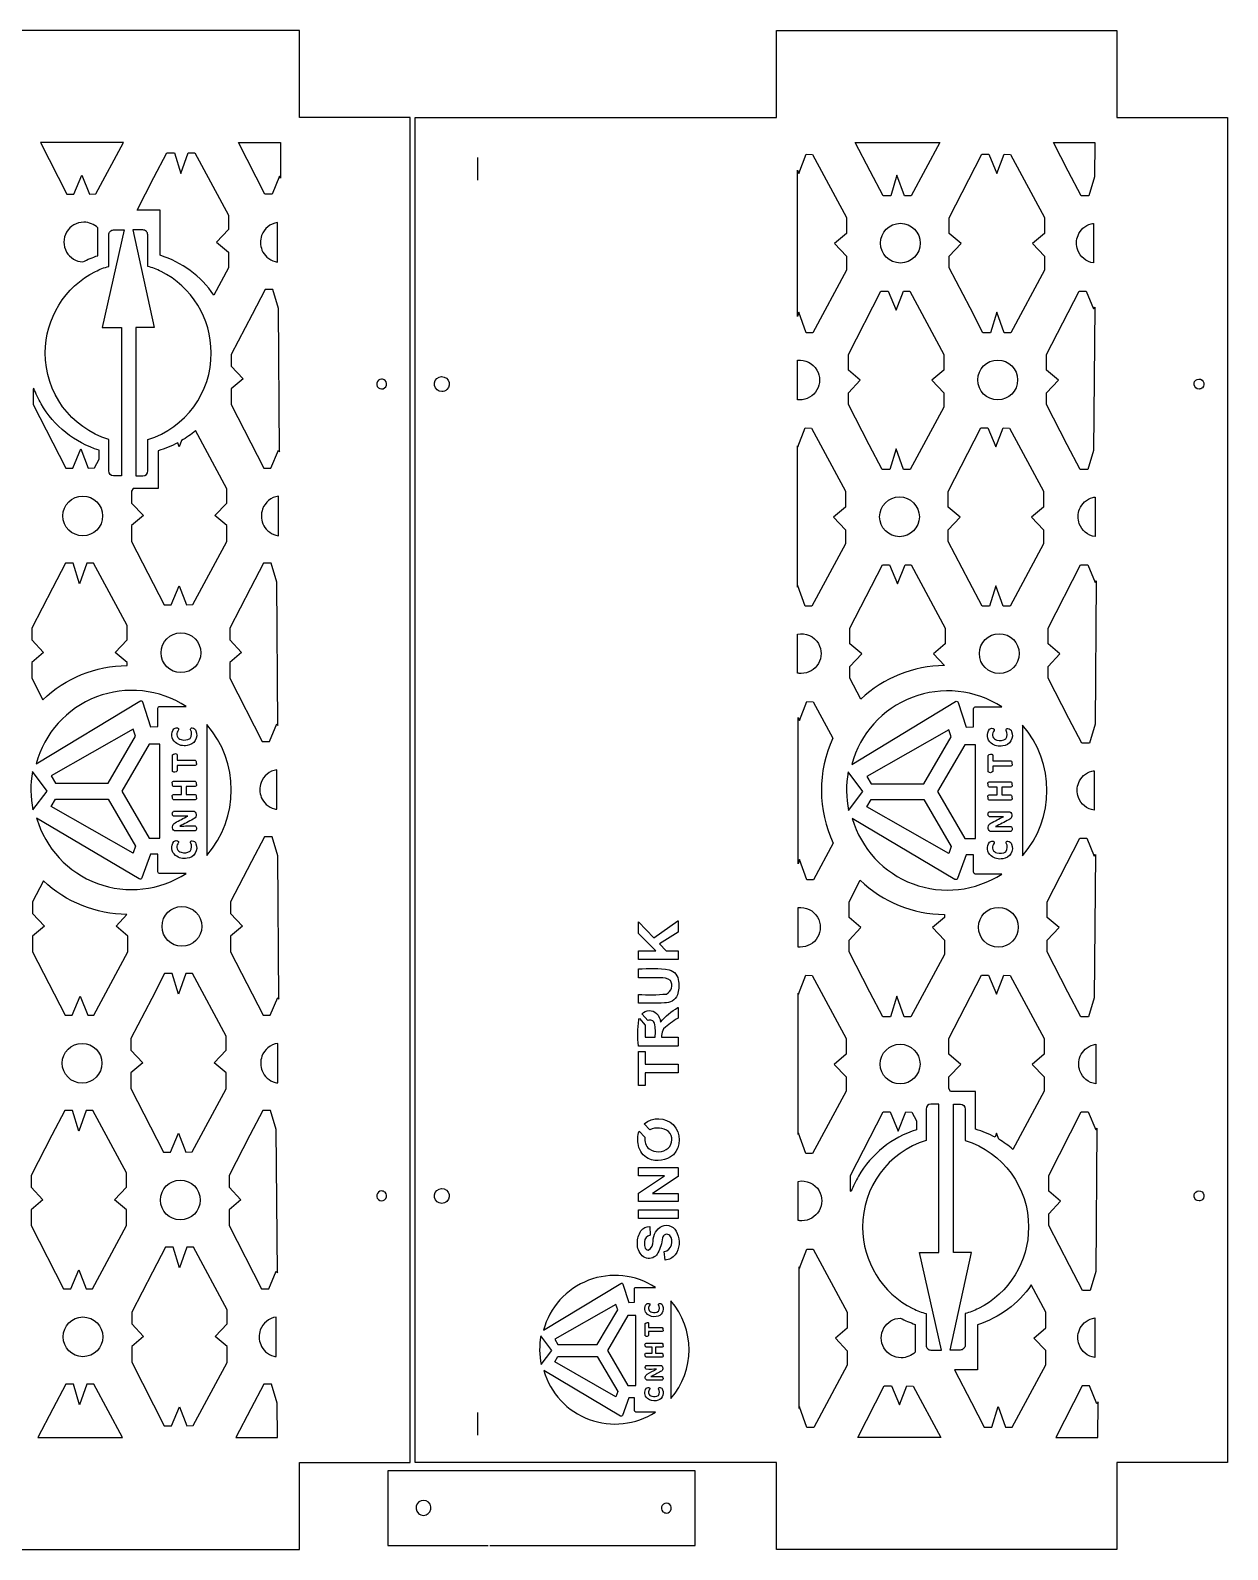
# Model space of a CAD drawing. Header units: millimetres. Extents: x -493 to 497, y 1253 to 3246.
# Drawn here: x 13 to 493, y 2636 to 3246 of the extents above; entities that cross this region are included whole.
import ezdxf

# ---------------------------------------------------------------- set-up
doc = ezdxf.new("R2010")
doc.units = ezdxf.units.MM
doc.layers.add('Default', color=70, linetype='Continuous')

msp = doc.modelspace()

# ---------------------------------------------------------------- linework, layer by layer
at = {"layer": 'Default'}
for points in [[(-16.08, 3231), (-16.08, 3211), (-161.08, 3210.99), (-161.08, 2671), (-16.08, 2671), (-16.08, 2636), (120.56, 2636), (120.56, 2671), (165.08, 2671), (165.08, 3211), (120.56, 3211), (120.56, 3246), (-16.08, 3246)], [(312.08, 2650.99), (312.08, 2670.99), (167.08, 2671), (167.08, 3210.99), (312.08, 3210.99), (312.08, 3245.99), (448.73, 3245.99), (448.73, 3210.99), (493.25, 3210.99), (493.25, 2670.99), (448.73, 2670.99), (448.73, 2635.99), (312.08, 2635.99)], [(49.94, 3201), (16.58, 3201), (27.24, 3180.24), (30.08, 3180.24), (33.3, 3187.89), (36.27, 3180.24), (38.79, 3180.33)], [(112.94, 3201), (113.05, 3186.69), (112.61, 3187.41), (109.59, 3180.24), (106.75, 3180.24), (96.09, 3201)], [(377.71, 3200.99), (366.18, 3179.54), (365.37, 3179.54), (364.11, 3179.54), (363.48, 3179.54), (360.51, 3187.81), (358.01, 3179.54), (354.94, 3179.54), (349.76, 3189.49), (343.78, 3200.99)], [(439.92, 3200.99), (439.82, 3187.14), (437.52, 3179.54), (434.45, 3179.54), (429.27, 3189.49), (423.29, 3200.99)], [(340.22, 3164.6), (340.22, 3164.47), (335.43, 3160.43), (340.22, 3155.37), (340.22, 3154.8), (340.22, 3149.66), (326.74, 3124.61), (325.93, 3124.61), (324.67, 3124.61), (324.04, 3124.61), (321.08, 3132.87), (320.53, 3131.06), (320.53, 3189.91), (321.08, 3188.6), (324.04, 3196.26), (326.56, 3196.16), (340.22, 3170.84), (340.22, 3164.6)], [(394.52, 3196.26), (397.36, 3196.26), (400.58, 3188.6), (403.55, 3196.26), (406.06, 3196.16), (419.72, 3170.84), (419.72, 3164.6), (419.72, 3164.47), (414.94, 3160.43), (419.72, 3155.37), (419.72, 3154.8), (419.72, 3149.66), (406.25, 3124.61), (405.44, 3124.61), (404.18, 3124.61), (403.55, 3124.61), (400.58, 3132.87), (398.08, 3124.61), (395.01, 3124.61), (389.83, 3134.56), (381.44, 3150.68), (381.44, 3154.8), (381.44, 3155.37), (386.23, 3160.43), (381.44, 3164.47), (381.44, 3164.6), (381.44, 3166.32), (381.44, 3169.87), (381.44, 3170.78)], [(112.62, 3076.72), (112.18, 3134.33), (109.88, 3141.92), (106.81, 3141.92), (101.63, 3131.97), (93.25, 3115.85), (93.25, 3111.73), (93.25, 3111.16), (98.03, 3106.1), (93.25, 3102.06), (93.25, 3101.93), (93.25, 3100.21), (93.25, 3096.66), (93.25, 3095.75), (106.32, 3070.27), (109.17, 3070.27), (112.18, 3077.44)], [(354.09, 3141.33), (356.93, 3141.33), (360.15, 3133.67), (363.11, 3141.33), (365.63, 3141.23), (379.29, 3115.91), (379.29, 3109.66), (379.29, 3109.53), (374.5, 3105.5), (379.29, 3100.44), (379.29, 3099.86), (379.29, 3094.73), (365.82, 3069.67), (365, 3069.67), (363.75, 3069.67), (363.11, 3069.67), (360.15, 3077.94), (357.65, 3069.67), (354.58, 3069.67), (349.4, 3079.62), (341.01, 3095.74), (341.01, 3099.86), (341.01, 3100.44), (345.79, 3105.5), (341.01, 3109.53), (341.01, 3109.66), (341.01, 3111.38), (341.01, 3114.93), (341.01, 3115.85)], [(439.89, 3134.88), (439.45, 3077.27), (437.15, 3069.67), (434.08, 3069.67), (428.9, 3079.62), (420.52, 3095.74), (420.52, 3099.86), (420.52, 3100.44), (425.3, 3105.5), (420.52, 3109.53), (420.52, 3109.66), (420.52, 3111.38), (420.52, 3114.93), (420.52, 3115.85), (433.6, 3141.33), (436.44, 3141.33), (439.45, 3134.15)], [(320.53, 3022.39), (320.53, 3079.17), (320.71, 3078.73), (323.68, 3086.39), (326.19, 3086.29), (339.85, 3060.97), (339.85, 3054.73), (339.85, 3054.6), (335.07, 3050.56), (339.85, 3045.5), (339.85, 3044.93), (339.85, 3039.79), (326.38, 3014.74), (325.56, 3014.74), (324.31, 3014.74), (323.68, 3014.74), (320.71, 3023)], [(394.16, 3086.39), (397, 3086.39), (400.22, 3078.73), (403.18, 3086.39), (405.7, 3086.29), (419.36, 3060.97), (419.36, 3054.73), (419.36, 3054.6), (414.57, 3050.56), (419.36, 3045.5), (419.36, 3044.93), (419.36, 3039.79), (405.89, 3014.74), (405.07, 3014.74), (403.82, 3014.74), (403.18, 3014.74), (400.22, 3023), (397.72, 3014.74), (394.65, 3014.74), (389.47, 3024.69), (381.08, 3040.81), (381.08, 3044.93), (381.08, 3045.5), (385.86, 3050.56), (381.08, 3054.6), (381.08, 3054.73), (381.08, 3056.45), (381.08, 3060), (381.08, 3060.91)], [(111.99, 2966.85), (111.55, 3024.46), (109.25, 3032.05), (106.18, 3032.05), (101, 3022.1), (92.61, 3005.98), (92.61, 3001.86), (92.61, 3001.29), (97.4, 2996.23), (92.61, 2992.19), (92.61, 2992.06), (92.61, 2990.34), (92.61, 2986.79), (92.61, 2985.88), (105.69, 2960.4), (108.53, 2960.4), (111.55, 2967.57)], [(440.53, 3025.01), (440.08, 2967.4), (437.78, 2959.8), (434.71, 2959.8), (429.54, 2969.75), (421.15, 2985.87), (421.15, 2989.99), (421.15, 2990.57), (425.93, 2995.63), (421.15, 2999.66), (421.15, 2999.79), (421.15, 3001.51), (421.15, 3005.06), (421.15, 3005.98), (434.23, 3031.46), (437.07, 3031.46), (440.08, 3024.28)], [(53.88, 2965.4), (20.94, 2946.63), (22.64, 2943.73), (43.79, 2943.73), (54.79, 2962.55), (53.87, 2965.36)], [(381.36, 2965.2), (348.42, 2946.43), (350.12, 2943.53), (371.27, 2943.53), (382.27, 2962.35), (381.35, 2965.16)], [(60.33, 2921.71), (64.51, 2921.71), (64.51, 2959.35), (60.33, 2959.35), (49.32, 2940.53)], [(387.81, 2921.51), (391.99, 2921.51), (391.99, 2959.15), (387.81, 2959.15), (376.8, 2940.33)], [(53.88, 2915.65), (20.94, 2934.43), (22.64, 2937.32), (43.79, 2937.32), (54.79, 2918.5), (53.87, 2915.7)], [(381.36, 2915.45), (348.42, 2934.23), (350.12, 2937.12), (371.27, 2937.12), (382.27, 2918.3), (381.35, 2915.5)], [(112.36, 2856.98), (111.92, 2914.59), (109.62, 2922.18), (106.55, 2922.18), (101.37, 2912.23), (92.98, 2896.11), (92.98, 2891.99), (92.98, 2891.42), (97.76, 2886.36), (92.98, 2882.32), (92.98, 2882.19), (92.98, 2880.47), (92.98, 2876.92), (92.98, 2876.01), (106.06, 2850.53), (108.9, 2850.53), (111.92, 2857.7)], [(440.16, 2915.14), (439.72, 2857.53), (437.42, 2849.93), (434.35, 2849.93), (429.17, 2859.88), (420.78, 2876), (420.78, 2880.12), (420.78, 2880.7), (425.57, 2885.76), (420.78, 2889.79), (420.78, 2889.92), (420.78, 2891.64), (420.78, 2895.19), (420.78, 2896.11), (433.86, 2921.59), (436.7, 2921.59), (439.72, 2914.41)], [(65.99, 2795.59), (68.83, 2795.59), (72.05, 2803.25), (75.02, 2795.59), (77.53, 2795.69), (91.19, 2821.01), (91.19, 2827.26), (91.19, 2827.39), (86.41, 2831.42), (91.19, 2836.48), (91.19, 2837.06), (91.19, 2842.19), (77.72, 2867.25), (76.9, 2867.25), (75.65, 2867.25), (75.02, 2867.25), (72.05, 2858.98), (69.55, 2867.25), (66.48, 2867.25), (61.3, 2857.3), (52.91, 2841.18), (52.91, 2837.06), (52.91, 2836.48), (57.69, 2831.42), (52.91, 2827.39), (52.91, 2827.26), (52.91, 2825.54), (52.91, 2821.99), (52.91, 2821.07)], [(320.79, 2802.65), (320.79, 2859.43), (320.98, 2858.99), (323.94, 2866.65), (326.46, 2866.55), (340.12, 2841.23), (340.12, 2834.99), (340.12, 2834.86), (335.33, 2830.82), (340.12, 2825.76), (340.12, 2825.19), (340.12, 2820.05), (326.64, 2795), (325.83, 2795), (324.58, 2795), (323.94, 2795), (320.98, 2803.26)], [(25.92, 2740.66), (28.76, 2740.66), (31.98, 2748.32), (34.95, 2740.66), (37.46, 2740.76), (51.12, 2766.08), (51.12, 2772.32), (51.12, 2772.45), (46.34, 2776.49), (51.12, 2781.55), (51.12, 2782.12), (51.12, 2787.26), (37.65, 2812.31), (36.83, 2812.31), (35.58, 2812.31), (34.95, 2812.31), (31.98, 2804.05), (29.48, 2812.31), (26.41, 2812.31), (21.23, 2802.36), (12.84, 2786.24), (12.84, 2782.12), (12.84, 2781.55), (17.63, 2776.49), (12.84, 2772.45), (12.84, 2772.32), (12.84, 2770.6), (12.84, 2767.05), (12.84, 2766.14)], [(111.73, 2747.11), (111.29, 2804.72), (108.99, 2812.31), (105.92, 2812.31), (100.74, 2802.36), (92.35, 2786.24), (92.35, 2782.12), (92.35, 2781.55), (97.13, 2776.49), (92.35, 2772.45), (92.35, 2772.32), (92.35, 2770.6), (92.35, 2767.05), (92.35, 2766.14), (105.43, 2740.66), (108.27, 2740.66), (111.29, 2747.83)], [(440.79, 2805.27), (440.35, 2747.66), (438.05, 2740.06), (434.98, 2740.06), (429.8, 2750.01), (421.41, 2766.13), (421.41, 2770.25), (421.41, 2770.83), (426.2, 2775.89), (421.41, 2779.92), (421.41, 2780.05), (421.41, 2781.77), (421.41, 2785.32), (421.41, 2786.24), (434.49, 2811.72), (437.33, 2811.72), (440.35, 2804.54)], [(66.35, 2685.72), (69.19, 2685.72), (72.41, 2693.38), (75.38, 2685.72), (77.9, 2685.82), (91.56, 2711.14), (91.56, 2717.39), (91.56, 2717.52), (86.77, 2721.55), (91.56, 2726.61), (91.56, 2727.19), (91.56, 2732.32), (78.08, 2757.38), (77.27, 2757.38), (76.01, 2757.38), (75.38, 2757.38), (72.41, 2749.11), (69.91, 2757.38), (66.84, 2757.38), (61.66, 2747.43), (53.27, 2731.31), (53.27, 2727.19), (53.27, 2726.61), (58.06, 2721.55), (53.27, 2717.52), (53.27, 2717.39), (53.27, 2715.67), (53.27, 2712.12), (53.27, 2711.2)], [(321.22, 2692.69), (321.22, 2749.47), (321.4, 2749.03), (324.37, 2756.68), (326.88, 2756.59), (340.54, 2731.27), (340.54, 2725.02), (340.54, 2724.89), (335.76, 2720.86), (340.54, 2715.8), (340.54, 2715.22), (340.54, 2710.09), (327.07, 2685.03), (326.26, 2685.03), (325, 2685.03), (324.37, 2685.03), (321.4, 2693.3)], [(247.69, 2734.45), (223.12, 2720.45), (224.38, 2718.29), (240.16, 2718.29), (248.37, 2732.32), (247.68, 2734.42)], [(252.5, 2701.86), (255.62, 2701.86), (255.62, 2729.93), (252.5, 2729.93), (244.29, 2715.89)], [(247.69, 2697.34), (223.12, 2711.34), (224.38, 2713.5), (240.16, 2713.5), (248.37, 2699.46), (247.68, 2697.37)], [(49.54, 2681), (38.01, 2702.44), (37.2, 2702.44), (35.94, 2702.44), (35.31, 2702.44), (32.35, 2694.18), (29.84, 2702.44), (26.77, 2702.44), (21.59, 2692.49), (15.61, 2681)], [(111.76, 2681), (111.65, 2694.85), (109.35, 2702.44), (106.28, 2702.44), (101.1, 2692.49), (95.12, 2681)], [(378.1, 2680.99), (344.75, 2680.99), (355.41, 2701.75), (358.25, 2701.75), (361.47, 2694.09), (364.44, 2701.75), (366.95, 2701.65)], [(441.11, 2680.99), (441.22, 2695.3), (440.78, 2694.58), (437.76, 2701.75), (434.92, 2701.75), (424.26, 2680.99)]]:
    msp.add_lwpolyline(points, close=True, dxfattribs=at)
for points in [[(64.66, 3155.69), (64.66, 3173.83), (55.39, 3173.83), (62.2, 3186.91), (67.37, 3196.86), (70.44, 3196.86), (72.95, 3188.59), (75.91, 3196.86), (76.55, 3196.86), (77.8, 3196.86), (78.61, 3196.86), (92.09, 3171.8), (92.09, 3166.67), (92.09, 3166.09), (87.3, 3161.03), (92.09, 3157), (92.09, 3156.87), (92.09, 3150.62), (86.22, 3139.74, 0.168154)], [(39.66, 3155.54), (39.66, 3166.67, 0.197998), (34.03, 3168.98, 0.57735), (27.12, 3157.01, 0.254434), (33.63, 3153.02, -0.039909)], [(111.82, 3168.83, 0.142003), (107.86, 3167.12, 0.133619), (105.43, 3163.68, 0.187557), (105.57, 3157.78, 0.110172), (107.56, 3154.95, 0.122176), (110.82, 3153.17, 0.033359), (111.82, 3152.98)], [(439.45, 3152.63, -0.142003), (435.49, 3154.34, -0.133619), (433.07, 3157.78, -0.187557), (433.21, 3163.69, -0.110172), (435.19, 3166.52, -0.122176), (438.45, 3168.3, -0.033359), (439.45, 3168.49)], [(18.56, 3116.51, -0.284046), (38.7, 3149.2, -0.045498), (44.04, 3151.25), (44.04, 3163.92, -0.417351), (45.96, 3165.87), (50.27, 3165.87), (41.41, 3126.68), (49, 3126.68), (49.12, 3126.67), (49.12, 3067.11, -0.005514), (45.94, 3067.1, -0.402534), (44.04, 3069.09), (44.04, 3081.72, -0.331178)], [(85.17, 3116.51, 0.284047), (65.03, 3149.2, 0.045497), (59.69, 3151.25), (59.69, 3163.92, 0.417376), (57.77, 3165.87), (53.65, 3165.87), (62.32, 3126.68), (54.97, 3126.68), (54.97, 3067.1, 0.004424), (57.79, 3067.1, 0.402534), (59.69, 3069.09), (59.69, 3081.72, 0.331178)], [(320.53, 3097.69), (320.53, 3113.56, -0.298874), (328.35, 3109.62, -0.57735), (321.44, 3097.64, -0.028632)], [(153.61, 3106, 5.257541), (154.97, 3105.46, 0.191576)], [(177.78, 3100.99, -5.251225), (179.82, 3101.8, -0.191346)], [(481.77, 3101.99, -5.257541), (483.14, 3102.53, -0.191576)], [(40.21, 3073.8), (40.21, 3077.42, -0.18859), (16.88, 3096.07, -0.041774), (13.97, 3102.26), (13.74, 3102.06), (13.74, 3101.93), (13.74, 3100.21), (13.74, 3096.66), (13.74, 3095.75), (26.82, 3070.27), (29.66, 3070.27), (32.88, 3077.93), (35.84, 3070.27), (38.36, 3070.37)], [(53.18, 3056.8), (53.18, 3056.22), (57.96, 3051.16), (53.18, 3047.13), (53.18, 3047), (53.18, 3045.28), (53.18, 3041.73), (53.18, 3040.81), (66.26, 3015.33), (69.1, 3015.33), (72.32, 3022.99), (75.28, 3015.33), (77.8, 3015.43), (91.46, 3040.75), (91.46, 3047), (91.46, 3047.13), (86.67, 3051.16), (91.46, 3056.22), (91.46, 3056.8), (91.46, 3061.93), (78.9, 3085.29, -0.0425), (73.23, 3081.26), (72.32, 3078.72), (71.79, 3080.45, -0.052052), (63.92, 3077.22), (63.92, 3062.11), (53.79, 3062.11), (53.18, 3060.92)], [(112.18, 3058.96, 0.142003), (108.22, 3057.25, 0.133619), (105.8, 3053.81, 0.187557), (105.93, 3047.91, 0.110172), (107.92, 3045.07, 0.122176), (111.18, 3043.3, 0.033359), (112.18, 3043.11)], [(440.08, 3042.76, -0.142003), (436.12, 3044.47, -0.133619), (433.7, 3047.91, -0.187557), (433.84, 3053.82, -0.110172), (435.82, 3056.65, -0.122176), (439.09, 3058.43, -0.033359), (440.08, 3058.62)], [(17.54, 2977.23, -0.189218), (51.39, 2991), (51.39, 2992.06), (51.39, 2992.19), (46.6, 2996.23), (51.39, 3001.29), (51.39, 3001.86), (51.39, 3007), (37.91, 3032.05), (37.1, 3032.05), (35.85, 3032.05), (35.21, 3032.05), (32.25, 3023.79), (29.74, 3032.05), (26.67, 3032.05), (21.49, 3022.1), (13.11, 3005.98), (13.11, 3001.86), (13.11, 3001.29), (17.89, 2996.23), (13.11, 2992.19), (13.11, 2992.06), (13.11, 2990.34), (13.11, 2986.79), (13.11, 2985.88)], [(379.53, 2990.98, 0.187017), (346, 2977.49), (341.64, 2985.87), (341.64, 2989.99), (341.64, 2990.57), (346.42, 2995.63), (341.64, 2999.66), (341.64, 2999.79), (341.64, 3001.51), (341.64, 3005.06), (341.64, 3005.98), (354.72, 3031.46), (357.56, 3031.46), (360.78, 3023.8), (363.75, 3031.46), (366.26, 3031.36), (379.92, 3006.04), (379.92, 2999.79), (379.92, 2999.66), (375.14, 2995.63)], [(320.53, 2987.92), (320.53, 3003.59, -0.320789), (328.98, 2999.75, -0.57735), (322.07, 2987.77, -0.048658)], [(14.86, 2951.45), (56.54, 2976.72, -0.48177), (57.57, 2976.34), (60.83, 2966.42), (63.81, 2966.51), (63.78, 2973.85, -0.416181), (64.48, 2974.55), (75.09, 2974.55, 0.509963)], [(342.35, 2951.25), (384.02, 2976.52, -0.48177), (385.05, 2976.14), (388.31, 2966.22), (391.29, 2966.31), (391.26, 2973.65, -0.416181), (391.96, 2974.35), (402.57, 2974.35, 0.509963)], [(334.71, 2961.8, 0.221137), (334.95, 2919.64), (327.01, 2904.87), (326.19, 2904.87), (324.94, 2904.87), (324.31, 2904.87), (321.34, 2913.13), (320.79, 2911.32), (320.79, 2970.17), (321.34, 2968.86), (324.31, 2976.52), (326.82, 2976.42)], [(77.6, 2965.89, -0.346715), (79.01, 2964.72, -0.511237), (75.55, 2958.86, -0.22276), (70.8, 2960.02, -0.405203), (70.23, 2965.57, -0.37263), (72.07, 2965.66, -0.232737), (71.74, 2964.68, 0.54722), (73.11, 2961.26, 0.229603), (76.7, 2961.71, 0.32845), (76.8, 2965.15, -0.580608)], [(83.42, 2967.28), (83.42, 2914.74, 0.372988)], [(405.08, 2965.69, -0.346715), (406.49, 2964.52, -0.511237), (403.03, 2958.66, -0.22276), (398.28, 2959.82, -0.405203), (397.71, 2965.38, -0.37263), (399.56, 2965.46, -0.232737), (399.22, 2964.48, 0.54722), (400.6, 2961.06, 0.229603), (404.18, 2961.52, 0.32845), (404.28, 2964.95, -0.580608)], [(410.9, 2967.08), (410.9, 2914.54, 0.372988)], [(70.55, 2955.54, -0.536374), (71.46, 2955.11), (71.46, 2952.96), (78.73, 2952.96), (78.73, 2952.96, -0.282009), (79.18, 2951.88, -0.551697), (78.73, 2950.79), (71.46, 2950.79), (71.46, 2948.64, -0.461158), (69.7, 2948.44, -0.163379), (69.64, 2948.64), (69.64, 2955.11, -0.182857)], [(398.03, 2955.34, -0.536374), (398.94, 2954.91), (398.94, 2952.76), (406.22, 2952.76), (406.22, 2952.76, -0.282009), (406.66, 2951.68, -0.551697), (406.22, 2950.59), (398.94, 2950.59), (398.94, 2948.44, -0.461158), (397.18, 2948.24, -0.163379), (397.12, 2948.44), (397.12, 2954.91, -0.182857)], [(13.58, 2932.97), (19.36, 2940.55), (13.47, 2948.46, 0.095574)], [(111.55, 2949.09, 0.142003), (107.59, 2947.38, 0.133619), (105.17, 2943.94, 0.187557), (105.3, 2938.04, 0.110172), (107.29, 2935.2, 0.122176), (110.55, 2933.43, 0.033359), (111.55, 2933.24)], [(341.07, 2932.77), (346.84, 2940.35), (340.95, 2948.26, 0.095574)], [(439.72, 2932.89, -0.142003), (435.76, 2934.6, -0.133619), (433.34, 2938.04, -0.187557), (433.47, 2943.95, -0.110172), (435.46, 2946.78, -0.122176), (438.72, 2948.56, -0.033359), (439.72, 2948.75)], [(78.73, 2944.51, -0.285022), (79.18, 2943.44, -0.553162), (78.73, 2942.35), (75.16, 2942.35), (75.16, 2939.21), (78.73, 2939.21, -0.288661), (79.18, 2938.13, -0.551693), (78.73, 2937.05), (70.04, 2937.05, -0.285656), (69.6, 2938.13, -0.556213), (70.04, 2939.21), (73.27, 2939.21), (73.27, 2942.35), (70.04, 2942.35, -0.28895), (69.6, 2943.44, -0.55095), (70.04, 2944.51), (78.73, 2944.51)], [(406.22, 2944.31, -0.285022), (406.66, 2943.24, -0.553162), (406.22, 2942.15), (402.64, 2942.15), (402.64, 2939.01), (406.22, 2939.01, -0.288661), (406.66, 2937.93, -0.551693), (406.22, 2936.85), (397.52, 2936.85, -0.285656), (397.08, 2937.93, -0.556213), (397.52, 2939.01), (400.76, 2939.01), (400.76, 2942.15), (397.52, 2942.15, -0.28895), (397.08, 2943.24, -0.55095), (397.52, 2944.31), (406.22, 2944.31)], [(75.07, 2907.45), (64.48, 2907.45, -0.413193), (63.78, 2908.16), (63.78, 2915.19), (60.81, 2915.19), (57.33, 2905.66, -0.47026), (56.32, 2905.3), (15.1, 2929.74, 0.503692)], [(78.33, 2932.43, -0.653093), (77.9, 2929.28, -0.01846), (72.61, 2926.51, -0.008463), (78.73, 2926.54, -0.519517), (78.73, 2924.56), (70.46, 2924.56, -0.580221), (70.68, 2927.83, -0.017313), (75.75, 2930.47, -0.006101), (70.06, 2930.46, -0.521436), (70.06, 2932.43)], [(402.55, 2907.26), (391.96, 2907.26, -0.413193), (391.26, 2907.96), (391.26, 2914.99), (388.29, 2914.99), (384.81, 2905.46, -0.47026), (383.8, 2905.1), (342.58, 2929.54, 0.503692)], [(405.82, 2932.23, -0.653093), (405.39, 2929.08, -0.01846), (400.09, 2926.32, -0.008463), (406.21, 2926.34, -0.519517), (406.21, 2924.36), (397.94, 2924.36, -0.580221), (398.16, 2927.64, -0.017313), (403.23, 2930.27, -0.006101), (397.54, 2930.26, -0.521436), (397.54, 2932.23)], [(77.6, 2920.6, -0.346715), (79.01, 2919.44, -0.511237), (75.55, 2913.58, -0.22276), (70.8, 2914.74, -0.405203), (70.23, 2920.29, -0.37263), (72.07, 2920.38, -0.232737), (71.74, 2919.4, 0.54722), (73.11, 2915.98, 0.229603), (76.7, 2916.43, 0.32845), (76.8, 2919.87, -0.580608)], [(405.08, 2920.4, -0.346715), (406.49, 2919.24, -0.511237), (403.03, 2913.38, -0.22276), (398.28, 2914.54, -0.405203), (397.71, 2920.09, -0.37263), (399.56, 2920.18, -0.232737), (399.22, 2919.2, 0.54722), (400.6, 2915.78, 0.229603), (404.18, 2916.23, 0.32845), (404.28, 2919.67, -0.580608)], [(51.36, 2891, -0.187017), (17.83, 2904.5), (13.47, 2896.11), (13.47, 2891.99), (13.47, 2891.42), (18.26, 2886.36), (13.47, 2882.32), (13.47, 2882.19), (13.47, 2880.47), (13.47, 2876.92), (13.47, 2876.01), (26.55, 2850.53), (29.39, 2850.53), (32.61, 2858.19), (35.58, 2850.53), (38.09, 2850.63), (51.75, 2875.95), (51.75, 2882.19), (51.75, 2882.32), (46.97, 2886.36)], [(345.71, 2904.75, 0.189218), (379.56, 2890.99), (379.56, 2889.92), (379.56, 2889.79), (374.77, 2885.76), (379.56, 2880.7), (379.56, 2880.12), (379.56, 2874.99), (366.08, 2849.93), (365.27, 2849.93), (364.01, 2849.93), (363.38, 2849.93), (360.42, 2858.2), (357.91, 2849.93), (354.84, 2849.93), (349.66, 2859.88), (341.27, 2876), (341.27, 2880.12), (341.27, 2880.7), (346.06, 2885.76), (341.27, 2889.79), (341.27, 2889.92), (341.27, 2891.64), (341.27, 2895.19), (341.27, 2896.11)], [(320.79, 2877.95), (320.79, 2893.82, -0.298874), (328.62, 2889.88, -0.57735), (321.7, 2877.9, -0.028632)], [(272.57, 2872.92), (256.71, 2872.92, -0.389639), (256.68, 2872.96), (256.68, 2876.41, -0.426307), (256.71, 2876.45), (263.66, 2876.45), (256.69, 2883.35, -0.196924), (256.68, 2883.38), (256.68, 2888.02, -0.694813), (256.74, 2888.05), (262.9, 2881.64), (272.56, 2888.41, -0.612482), (272.61, 2888.37), (272.61, 2883.91, -0.266816), (272.59, 2883.87), (265.19, 2879.2), (267.8, 2876.45), (272.57, 2876.45, -0.389639), (272.61, 2876.41), (272.61, 2872.96, -0.426307)], [(256.68, 2855.44), (256.68, 2858.9, -0.426757), (256.71, 2858.94, 0.040683), (267.95, 2859.07, 0.44272), (269.53, 2864.55, 0.170069), (265.49, 2865.59), (256.71, 2865.59, -0.389251), (256.68, 2865.63), (256.68, 2869.08, -0.426757), (256.71, 2869.12, -0.055944), (269.09, 2868.84, -0.317039), (272.79, 2864.14, -0.114204), (272.36, 2858.73, -0.325277), (267.2, 2855.47, -0.015017), (256.7, 2855.4, -0.300471)], [(381.34, 2825.19), (381.34, 2825.76), (386.13, 2830.82), (381.34, 2834.86), (381.34, 2834.99), (381.34, 2836.71), (381.34, 2840.26), (381.34, 2841.17), (394.42, 2866.65), (397.26, 2866.65), (400.48, 2858.99), (403.45, 2866.65), (405.97, 2866.55), (419.63, 2841.23), (419.63, 2834.99), (419.63, 2834.86), (414.84, 2830.82), (419.63, 2825.76), (419.63, 2825.19), (419.63, 2820.05), (407.07, 2796.69, 0.0425), (401.4, 2800.73), (400.48, 2803.26), (399.96, 2801.53, 0.052052), (392.08, 2804.76), (392.08, 2819.88), (381.96, 2819.88), (381.34, 2821.07)], [(265.99, 2842.38), (265.99, 2841.72), (272.57, 2841.72, -0.389403), (272.61, 2841.68), (272.61, 2838.23, -0.426582), (272.57, 2838.19), (256.71, 2838.19, -0.389403), (256.68, 2838.23, -0.059614), (256.9, 2848.65, -0.665027), (257.08, 2849.22), (259.46, 2846.6, 0.005015), (259.43, 2841.72), (263.39, 2841.72, 0.077896), (263.19, 2847.33, 0.432815), (260.53, 2848.45, -0.325441), (260.49, 2848.46), (258.15, 2851.05, -0.40842), (258.15, 2851.11, -0.42748), (263.91, 2851.27, -0.187558), (265.6, 2847.82, -0.086677), (272.56, 2853.64, -0.604462), (272.61, 2853.6), (272.61, 2849.47, -0.249786), (272.59, 2849.44, 0.036177), (266.82, 2845.13, 0.120294)], [(111.92, 2839.22, 0.142003), (107.96, 2837.51, 0.133619), (105.53, 2834.07, 0.187557), (105.67, 2828.17, 0.110172), (107.65, 2825.33, 0.122176), (110.92, 2823.56, 0.033359), (111.92, 2823.37)], [(440.35, 2823.02, -0.142003), (436.39, 2824.73, -0.133619), (433.97, 2828.17, -0.187557), (434.1, 2834.08, -0.110172), (436.09, 2836.91, -0.122176), (439.35, 2838.69, -0.033359), (440.35, 2838.88)], [(272.57, 2827.44), (259.43, 2827.44), (259.43, 2822.41, -0.426307), (259.4, 2822.37), (256.71, 2822.37, -0.389638), (256.68, 2822.41), (256.68, 2835.99, -0.426307), (256.71, 2836.03), (259.4, 2836.03, -0.389638), (259.43, 2835.99), (259.43, 2830.97), (272.57, 2830.97, -0.389638), (272.61, 2830.93), (272.61, 2827.48, -0.426307)], [(346.73, 2765.48, 0.284046), (366.87, 2732.79, 0.045498), (372.2, 2730.73), (372.2, 2718.06, 0.417351), (374.13, 2716.12), (378.44, 2716.12), (369.58, 2755.31), (377.17, 2755.31), (377.29, 2755.31), (377.29, 2814.88, 0.005514), (374.11, 2814.89, 0.402534), (372.2, 2812.9), (372.2, 2800.26, 0.331178)], [(413.33, 2765.48, -0.284047), (393.2, 2732.79, -0.045497), (387.86, 2730.73), (387.86, 2718.06, -0.417376), (385.94, 2716.12), (381.82, 2716.12), (390.49, 2755.31), (383.14, 2755.31), (383.14, 2814.89, -0.004424), (385.95, 2814.89, -0.402534), (387.86, 2812.9), (387.86, 2800.26, -0.331178)], [(261.22, 2804.5), (259.01, 2806.94, -0.418624), (259.01, 2807, -0.371211), (270.71, 2806.62, -0.38404), (270.72, 2794.48, -0.285048), (260.66, 2793.01, -0.225383), (256.69, 2798.27, -0.145781), (256.98, 2804.02, -0.577694), (257.04, 2804.04), (259.28, 2801.56, 0.249881), (260.98, 2796.87, 0.330684), (268.7, 2797.19, 0.413198), (268.82, 2803.81, 0.29285), (261.27, 2804.49, -0.351391)], [(368.38, 2808.19), (368.38, 2804.57, 0.18859), (345.05, 2785.92, 0.041774), (342.14, 2779.73), (341.91, 2779.92), (341.91, 2780.05), (341.91, 2781.77), (341.91, 2785.32), (341.91, 2786.24), (354.99, 2811.72), (357.83, 2811.72), (361.05, 2804.06), (364.01, 2811.72), (366.53, 2811.62)], [(272.57, 2775.71), (256.71, 2775.71, -0.389638), (256.68, 2775.75), (256.68, 2779.11, -0.261253), (256.7, 2779.14), (267.17, 2786.06), (256.71, 2786.06, -0.389639), (256.68, 2786.1), (256.68, 2789.31, -0.426307), (256.71, 2789.35), (272.57, 2789.35, -0.389638), (272.61, 2789.31), (272.61, 2785.85, -0.260178), (272.59, 2785.81), (262.36, 2779), (272.57, 2779, -0.389639), (272.61, 2778.96), (272.61, 2775.75, -0.426307)], [(320.79, 2768.18), (320.79, 2783.85, -0.320789), (329.25, 2780.01, -0.57735), (322.34, 2768.03, -0.048658)], [(153.61, 2780, 5.257541), (154.97, 2779.46, 0.191576)], [(177.78, 2774.99, -5.251225), (179.82, 2775.8, -0.191346)], [(481.77, 2775.99, -5.257541), (483.14, 2776.53, -0.191576)], [(272.57, 2768.93), (256.71, 2768.93, -0.389639), (256.68, 2768.97), (256.68, 2772.43, -0.426307), (256.71, 2772.47), (272.57, 2772.47, -0.389639), (272.61, 2772.43), (272.61, 2768.97, -0.426307)], [(267.38, 2752.27), (267.07, 2755.63, -0.412399), (267.11, 2755.67, 0.318576), (269.92, 2758.36, 0.239957), (269.29, 2762.14, 0.600929), (266.36, 2761.11, -0.094024), (264.53, 2755.09, -0.117471), (263.07, 2753.51), (263.07, 2753.51, -0.35247), (258.22, 2753.99, -0.209276), (256.31, 2759, -0.161056), (257.72, 2764, -0.23523), (261.26, 2765.72, -0.29367), (261.28, 2765.69), (261.42, 2762.23, -0.403472), (261.39, 2762.19, 0.370857), (259.14, 2759.6, 0.042754), (259.23, 2757.56, 0.295516), (260.65, 2756.23, 0.283707), (262.64, 2759.89, -0.296468), (266.17, 2765.87, -0.441237), (272.28, 2762.97, -0.260462), (271.5, 2754.32, -0.202065), (267.41, 2752.23, -0.302904)], [(218.58, 2724.04), (249.68, 2742.89, -0.48177), (250.44, 2742.61), (252.87, 2735.21), (255.1, 2735.28), (255.08, 2740.75, -0.416181), (255.6, 2741.28), (263.51, 2741.28, 0.509963)], [(392.83, 2726.29), (392.83, 2708.16), (383.56, 2708.16), (390.36, 2695.08), (395.54, 2685.13), (398.61, 2685.13), (401.12, 2693.39), (404.08, 2685.13), (404.71, 2685.13), (405.97, 2685.13), (406.78, 2685.13), (420.26, 2710.18), (420.26, 2715.32), (420.26, 2715.89), (415.47, 2720.95), (420.26, 2724.99), (420.26, 2725.12), (420.26, 2731.36), (414.38, 2742.25, -0.168154)], [(265.38, 2734.81, -0.346715), (266.43, 2733.95, -0.511237), (263.85, 2729.57, -0.22276), (260.31, 2730.44, -0.405203), (259.89, 2734.58, -0.37263), (261.26, 2734.65, -0.232737), (261.01, 2733.91, 0.54722), (262.04, 2731.36, 0.229603), (264.72, 2731.7, 0.32845), (264.79, 2734.26, -0.580608)], [(269.72, 2735.85), (269.72, 2696.66, 0.372988)], [(111.29, 2729.35, 0.142003), (107.33, 2727.64, 0.133619), (104.9, 2724.2, 0.187557), (105.04, 2718.3, 0.110172), (107.02, 2715.46, 0.122176), (110.29, 2713.69, 0.033359), (111.29, 2713.5)], [(260.13, 2727.09, -0.536374), (260.81, 2726.78), (260.81, 2725.17), (266.23, 2725.17), (266.23, 2725.17, -0.282009), (266.56, 2724.36, -0.551697), (266.23, 2723.55), (260.81, 2723.55), (260.81, 2721.95, -0.461158), (259.49, 2721.8, -0.163379), (259.45, 2721.95), (259.45, 2726.78, -0.182857)], [(367.83, 2726.44), (367.83, 2715.32, -0.197998), (362.2, 2713, -0.57735), (355.29, 2724.98, -0.254434), (361.8, 2728.96, 0.039909)], [(439.99, 2713.15, -0.142003), (436.03, 2714.86, -0.133619), (433.6, 2718.3, -0.187557), (433.74, 2724.21, -0.110172), (435.72, 2727.04, -0.122176), (438.99, 2728.82, -0.033359), (439.99, 2729.01)], [(217.63, 2710.26), (221.94, 2715.91), (217.54, 2721.81, 0.095574)], [(266.23, 2718.87, -0.285022), (266.56, 2718.06, -0.553162), (266.23, 2717.26), (263.56, 2717.26), (263.56, 2714.91), (266.23, 2714.91, -0.288661), (266.56, 2714.11, -0.551693), (266.23, 2713.3), (259.75, 2713.3, -0.285656), (259.41, 2714.11, -0.556213), (259.75, 2714.91), (262.16, 2714.91), (262.16, 2717.26), (259.75, 2717.26, -0.28895), (259.41, 2718.06, -0.55095), (259.75, 2718.87), (266.23, 2718.87)], [(265.93, 2709.85, -0.653093), (265.61, 2707.5, -0.01846), (261.67, 2705.44, -0.008463), (266.23, 2705.46, -0.519517), (266.23, 2703.98), (260.06, 2703.98, -0.580221), (260.22, 2706.43, -0.017313), (264.01, 2708.39, -0.006101), (259.76, 2708.38, -0.521436), (259.76, 2709.85)], [(263.5, 2691.22), (255.6, 2691.22, -0.413193), (255.08, 2691.75), (255.08, 2696.99), (252.86, 2696.99), (250.26, 2689.89, -0.47026), (249.51, 2689.61), (218.76, 2707.84, 0.503692)], [(265.38, 2701.03, -0.346715), (266.43, 2700.16, -0.511237), (263.85, 2695.79, -0.22276), (260.31, 2696.66, -0.405203), (259.89, 2700.8, -0.37263), (261.26, 2700.87, -0.232737), (261.01, 2700.13, 0.54722), (262.04, 2697.58, 0.229603), (264.72, 2697.92, 0.32845), (264.79, 2700.48, -0.580608)], [(170.4, 2649.74, 5.251225), (168.35, 2650.55, 0.191346)], [(267.9, 2650.66, 5.257541), (266.54, 2651.21, 0.191576)]]:
    msp.add_lwpolyline(points, format="xyb", close=True, dxfattribs=at)
for points in [[(192.08, 3194.99), (192.08, 3185.91)], [(192.08, 2690.99), (192.08, 2681.91)], [(197.06, 2637.66), (279.43, 2637.66), (279.43, 2667.66), (156.09, 2667.66), (156.09, 2637.66), (196.36, 2637.66)]]:
    msp.add_lwpolyline(points, dxfattribs=at)
for centre in [(361.87, 3160.56), (400.95, 3105.63), (33.61, 3051.03), (361.51, 3050.69), (73.04, 2996.1), (401.58, 2995.76), (73.41, 2886.23), (401.21, 2885.89), (33.34, 2831.29), (361.77, 2830.95), (72.78, 2776.36), (33.7, 2721.42)]:
    msp.add_circle(centre, 7.98, dxfattribs=at)

doc.saveas('drawing.dxf')
